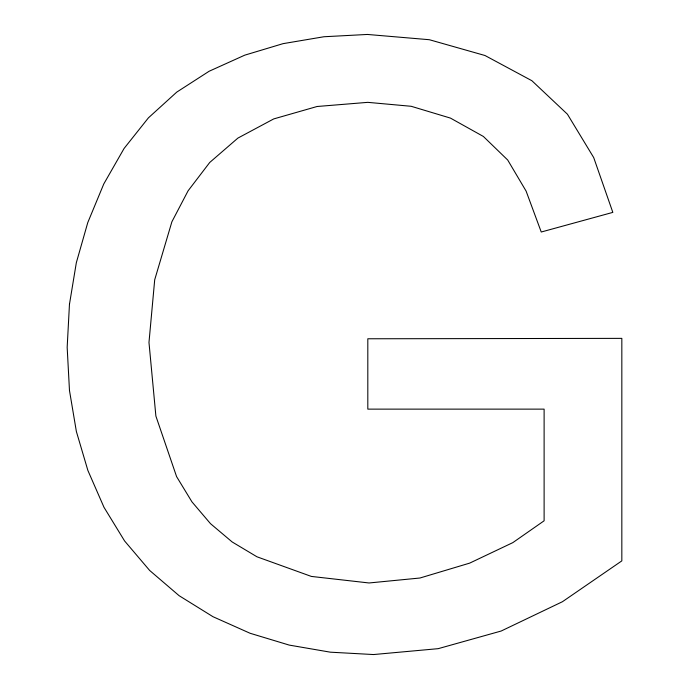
<?xml version="1.0" encoding="UTF-8"?>
<svg xmlns="http://www.w3.org/2000/svg" width="689" height="689" viewBox="0 0 689 689"><rect width="100%" height="100%" fill="white"/><g stroke="black" fill="none" stroke-linecap="round" stroke-linejoin="round"><path stroke-width="1.03" d="M69.46 304.323L67.169 347.359L69.477 390.491L76.376 431.521L87.882 470.458L103.987 507.293L124.606 540.977L149.642 570.44L179.106 595.684L212.996 616.715L250.098 633.269L289.225 645.093L330.375 652.182L373.541 654.55L438.17 648.668L501.161 631.029L562.413 601.73L621.831 560.88L621.831 338.368L367.814 338.773L367.814 409.128L544.112 409.128L544.112 520.798L512.823 542.631L469.665 563.128L419.971 578.011L369.046 582.972L311.368 576.426L256.963 556.79L232.159 541.959L210.489 523.657L191.964 501.876L176.591 476.616L155.886 416.078L148.979 342.459L154.706 279.768L171.888 221.789L188.097 190.801L209.723 162.475L237.894 138.093L273.74 118.913L317.095 106.494L367.814 102.351L411.169 106.287L450.442 118.095L483.368 136.456L507.707 160.02L526.112 191.111L541.244 232.012L612.831 212.384L593.703 157.574L567.426 114.21L531.891 80.725L485.004 55.516L429.325 39.712L367.409 34.45L323.916 36.75L283.041 43.657L244.776 55.154L209.112 71.26L176.754 92.111L148.419 117.845L124.089 148.454L103.781 183.954L87.761 222.616L76.324 262.742L69.46 304.323"/></g></svg>
